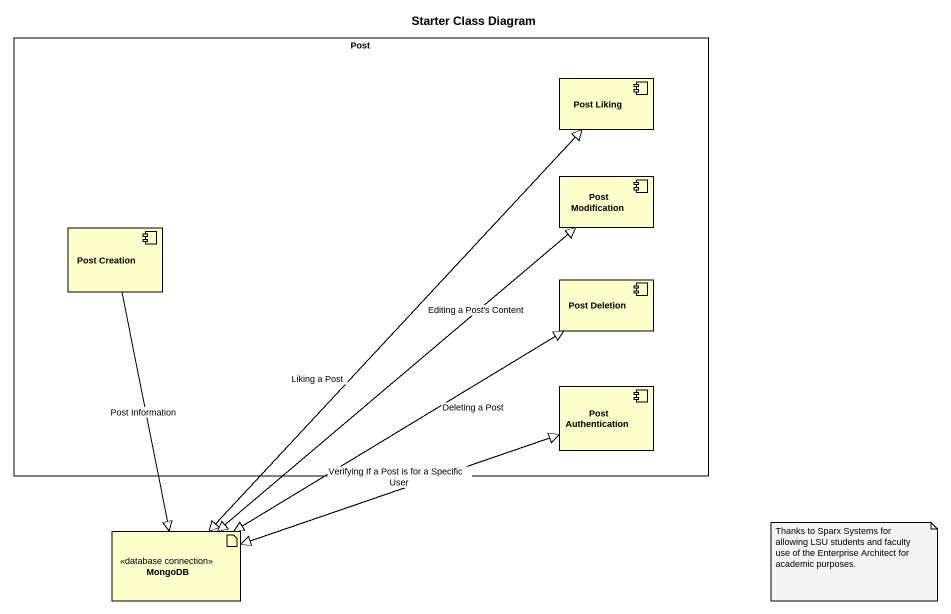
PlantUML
@startuml
title Starter Class Diagram
rectangle Post {
  component "Post Liking" as Post_Liking
  component "Post Modification" as Post_Modification
  component "Post Creation" as Post_Creation
  component "Post Deletion" as Post_Deletion
  component "Post Authentication" as Post_Authentication
}
artifact MongoDB <<database connection>>
Post_Liking --|> MongoDB
Post_Modification --|> MongoDB
Post_Creation --|> MongoDB : Post Information
Post_Deletion --|> MongoDB : Deleting a Post
Post_Authentication -left-|> MongoDB : Verifying If a Post is for a Specific User
MongoDB -up-|> Post_Liking : Liking a Post
MongoDB -up-|> Post_Modification : Editing a Post's Content
MongoDB -up-|> Post_Deletion
MongoDB -right-|> Post_Authentication
note as N1
  Thanks to Sparx Systems for allowing LSU students and faculty use of the Enterprise Architect for academic purposes.
end note
@enduml
